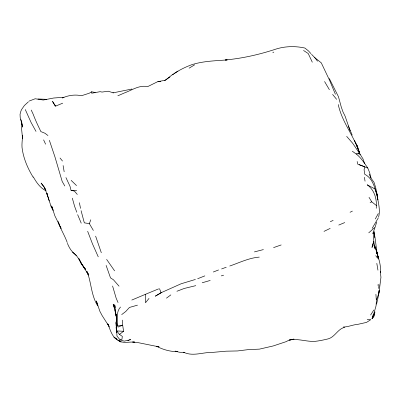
<?xml version="1.0" encoding="UTF-8"?>
<svg xmlns="http://www.w3.org/2000/svg" width="401" height="401" viewBox="0 0 401 401"><rect width="100%" height="100%" fill="white"/><g stroke="black" fill="none" stroke-linecap="round" stroke-linejoin="round"><path stroke-width="0.6" d="M116.641 328.594L116.952 336.038L120.094 339.918L124.245 341.131L130.666 339.702L129.453 339.677M95.278 92.526L91.674 91.794L91.669 93.227L100.105 91.679L102.034 92.065L108.215 91.217L113.443 92.892M373.797 313.788L376.053 305.823L376.489 299.758L378.94 293.191L379.115 290.424L378.253 296.539L376.584 304.148M378.714 288.484L378.965 284.755L377.637 285.036M376.228 208.34C377.146 199.583 374.674 190.119 367.191 184.801L374.925 188.926L377.471 196.119L377.867 199.969L376.765 193.598C377.872 201.332 380.644 209.262 378.614 217.061M160.515 81.438L158.044 81.644L160.52 81.358M378.94 293.191L380.95 277.291L380.293 271.693L380.348 272.314C381.166 265.267 378.669 258.455 376.554 251.868L378.394 257.743L376.394 251.051L378.098 257.357M374.233 231.412C373.09 237.126 373.642 243.086 375.191 248.675L373.927 244.861M375.286 226.715L376.634 222.104M372.529 317.798L373.852 316.569L374.965 311.888M120.094 339.918L121.934 339.396L122.32 336.364L119.478 334.409L116.701 330.945L115.904 322.84L116.42 320.75L116.3 317.061L114.686 304.75L115.272 307.492M372.975 316.785L372.268 318.539L373.271 314.464M372.268 318.539L373.762 313.968M93.363 230.445L89.378 223.673L90.776 219.753M372.714 233.723L375.125 227.126L368.73 232.856M377.953 270.194L376.805 263.347M372.614 316.84L374.694 313.021M378.313 217.868L372.163 228.349M375.291 218.971L378.278 213.553M120.511 307.011C115.548 312.489 118.069 319.612 117.217 326.083L122.676 325.171L122.255 320.068M370.624 315.026L373.817 310.023M149.022 298.394L145.513 302.745L145.277 294.379L158.606 288.88M28.456 101.754L24.361 105.538L21.479 109.694L20.882 111.197L20.05 114.28L20.195 117.523L22.712 127.097L21.584 121.683L21.539 124.756A40.511 23.639 -26 0 0 21.684 129.814L22.541 138.49L22.446 135.593M371.727 318.474L373.852 316.569M172.691 74.872L173.593 74.165M121.668 314.62L125.769 311.482L129.433 307.447L137.503 305.151M119.478 334.409L123.578 331.281L122.676 325.171L117.989 327.116M166.45 298.164L170.866 294.875M364.564 163.548L362.98 158.861L359.747 153.668L356.043 153.904L352.309 151.207M169.959 76.972L164.646 80.531M158.054 81.498L147.668 86.616C139.388 84.817 132.094 90.085 124.691 92.831L117.839 95.794M174.5 73.453C179.468 69.934 184.981 67.303 190.655 65.127L190.841 65.027C202.445 61.067 214.981 60.857 227.177 59.914L225.247 59.995C242.565 58.376 259.607 54.511 276.104 49.032C285.427 46.135 295.402 45.945 304.885 48.05L308.459 50.912L310.955 53.624M177.934 71.132L172.515 74.521L165.518 80.17L158.044 81.644M189.102 68.18L194.63 64.827M161.367 292.595L155.387 296.128L161.367 292.595L181.092 283.783L195.432 279.442M91.674 91.794L89.233 93.233L81.473 95.734C75.007 94.3 68.215 95.333 62.215 98.039M350.038 212.279L352.409 211.101M323.983 231.377L330.193 228.39M330.289 221.698L333.176 220.375M29.103 101.087L35.188 98.756L43.263 100.024L53.694 98.014L63.995 97.258L62.2 97.679M204.866 275.873L197.668 278.725M145.277 294.379L131.799 300.063M344.78 327.276C337.767 328.87 335.106 336.825 328.364 338.82C324.023 339.883 319.667 340.835 315.221 341.331C306.549 341.958 298.053 338.223 289.337 340.068L294.038 339.111L288.936 340.188L286.098 341.667L273.216 345.953L259.437 349.131L248.239 349.622L237.557 350.945L226.114 351.186L212.756 352.379C203.066 352.068 192.851 356.81 183.628 352.223L184.585 352.449L179.417 352.238L175.092 351.151L177.723 351.667C170.255 351.707 163.052 349.672 156.465 346.203L159.082 346.875L137.563 342.529L132.656 342.053L134.836 342.148C129.067 341.522 122.45 344.013 117.493 340.028C111.719 336.584 110.315 329.592 107.749 323.873L108.877 325.898M272.8 52.541L273.863 52.085M176.896 291.266L184.229 288.454L195.808 285.642M55.734 106.085L62.706 103.162M338.74 225.071L344.76 222.565M370.078 202.56L371.762 201.863L376.444 205.543M213.282 272.008L218.58 269.958M221.593 268.936L226.249 267.241M229.743 266.028C239.477 262.675 248.886 257.943 259.307 257.101M273.552 247.617L281.191 244.941M221.252 275.893L223.613 275.196M202.174 282.78L210.224 280.444M254.404 251.903L263.412 249.592M112.932 92.887L131.994 89.007M357.898 153.784L359.747 153.668L352.659 143.257L346.649 136.345M343.281 327.026C348.324 326.985 352.995 324.645 358.048 324.299L366.524 322.399L370.81 319.652L367.171 319.487M37.955 98.972L46.636 99.348M116.701 330.945L123.578 331.281M65.934 177.573L69.985 186.244L71.022 190.29L76.691 190.701M89.378 223.673L84.315 222.831L81.087 210.67M127.829 340.213L128.972 340.469M71.022 190.29L74.456 191.112L77.308 194.475M357.146 161.463L357.747 164.159L363.928 166.445L364.88 167.242L364.068 169.713L364.745 174.265C373.156 178.59 374.634 188.024 377.471 196.119L375.577 187.252L374.003 182.3L371.291 178.535L369.131 174.199M359.256 164.726L367.782 168.024L369.652 172.666L370.935 177.924M117.618 339.782L121.032 341.988L118.506 340.269M303.527 50.461L308.229 53.528L312.299 62.21M116.992 339.236L113.959 337.171L116.676 339.141M46.02 190.811C40.175 187.959 36.431 182.445 33.308 176.881M47.98 135.543L44.932 133.237L40.882 131.593L38.807 127.242A138.32 60.02 43.8 0 1 33.243 114.38L31.248 110.049M311.537 54.295L314.71 57.579L321.306 62.892L329.672 80.531L335.426 94.31M67.423 243.312C69.188 248.129 72.19 252.429 76.37 255.432M72.491 252.079L75.799 254.936M76.541 185.608L71.157 180.375M75.493 254.675C79.654 258.881 81.197 264.845 85.268 269.171L84.22 267.617M85.333 269.176L81.062 263.036L78.907 258.69L82.05 264.85L81.062 263.036L83.518 266.6M332.604 94.415L336.629 99.353M60.035 158.024L62.496 161.057M314.71 57.579L317.557 61.203M85.278 269.211L83.558 267.021L87.974 273.958M119.062 286.189L113.388 279.723L110.506 277.898L106.11 265.387M44.16 187.016L41.113 183.077L43.909 186.751L45.864 190.48L44.581 187.748L47.739 195.939L46.832 193.292L50.887 205.848L53.042 210.189L51.664 206.019L54.877 215.858L61.067 228.354M375.732 255.658L377.652 258.309M106.626 259.412L114.611 270.855M367.782 168.024C364.384 163.122 361.176 157.904 356.434 154.169L356.273 153.743M109.398 326.935L102.125 315.567L99.879 311.316L96.37 300.961L97.784 305.918C91.182 295.652 91.408 282.996 87.197 271.798L87.904 273.462M88.035 273.978L87.152 272.555L88.511 275.036M33.148 177.217C28.035 168.841 23.96 159.613 22.376 149.879C21.328 144.931 22.571 140.089 22.411 135.162M369.01 197.307L371.762 201.863M358.99 151.578C353.502 135.292 341.827 121.678 338.264 104.541M324.569 81.538L329.396 89.724M36.015 131.418L31.083 122.475L25.283 109.548M64.807 185.979L62.195 181.463L54.952 156.911L49.363 140.31M88.521 274.976L86.626 271.402L88.014 274.078M329.296 78.506L338.474 96.736L341.266 107.012L342.955 111.839L345.111 116.185L350.113 130.796M50.887 205.848L53.112 210.244M352.208 135.152L348.349 125.994M43.619 139.874L45.604 144.2M354.449 140.4L357.948 148.069L356.093 143.784M59.579 224.986L58.065 221.638C60.436 228.886 64.646 235.342 67.243 242.515M60.08 226.104L61.087 228.334M118.049 302.539L116.175 298.249L112.576 285.978M81.238 223.192L77.634 214.65M98.255 256.856L92.506 243.938L87.644 231.292M115.904 322.84L117.217 326.083L116.42 320.75L116.215 314.374L116.506 317.843M159.503 288.62L161.072 292.71M101.323 252.76L95.623 236.129M20.802 119.518L21.388 121.142M373.958 244.921L375.13 248.364L374.364 246.144M76.776 212.229L74.586 206.274L72.32 198.134M358.97 151.588L356.649 144.696L360.113 154.801M46.832 193.292L49.233 200.976M359.015 151.623L358.414 149.453L359.627 153.959M378.564 259.076C375.882 250.404 376.138 241.207 373.973 232.435M79.388 202.7L80.531 208.385M373.887 232.64L374.805 237.347L373.948 232.826M64.17 171.788L63.107 165.533M364.394 177.272L365.06 181.202M116.506 327.306L116.26 325.532L116.506 328.574M116.651 330.399L116.751 331.617L116.671 330.434M375.912 294.284L376.283 299.677M116.265 324.514L116.506 328.063M116.501 329.572L116.225 324.409M116.581 330.805L116.701 332.66L116.115 327.512L116.385 326.389L116.621 332.8M373.933 314.64L374.003 315.843M55.413 105.799L55.298 106.25L52.506 101.383L55.413 105.799M373.782 241.312L372.018 247.367L373.782 241.312M113.418 305.006L113.182 304.339L114.571 308.554L113.418 305.006M377.151 253.638L375.176 246.715L377.151 253.638M115.724 313.893L114.761 309.286L116.165 316.078L115.724 313.893"/></g></svg>
